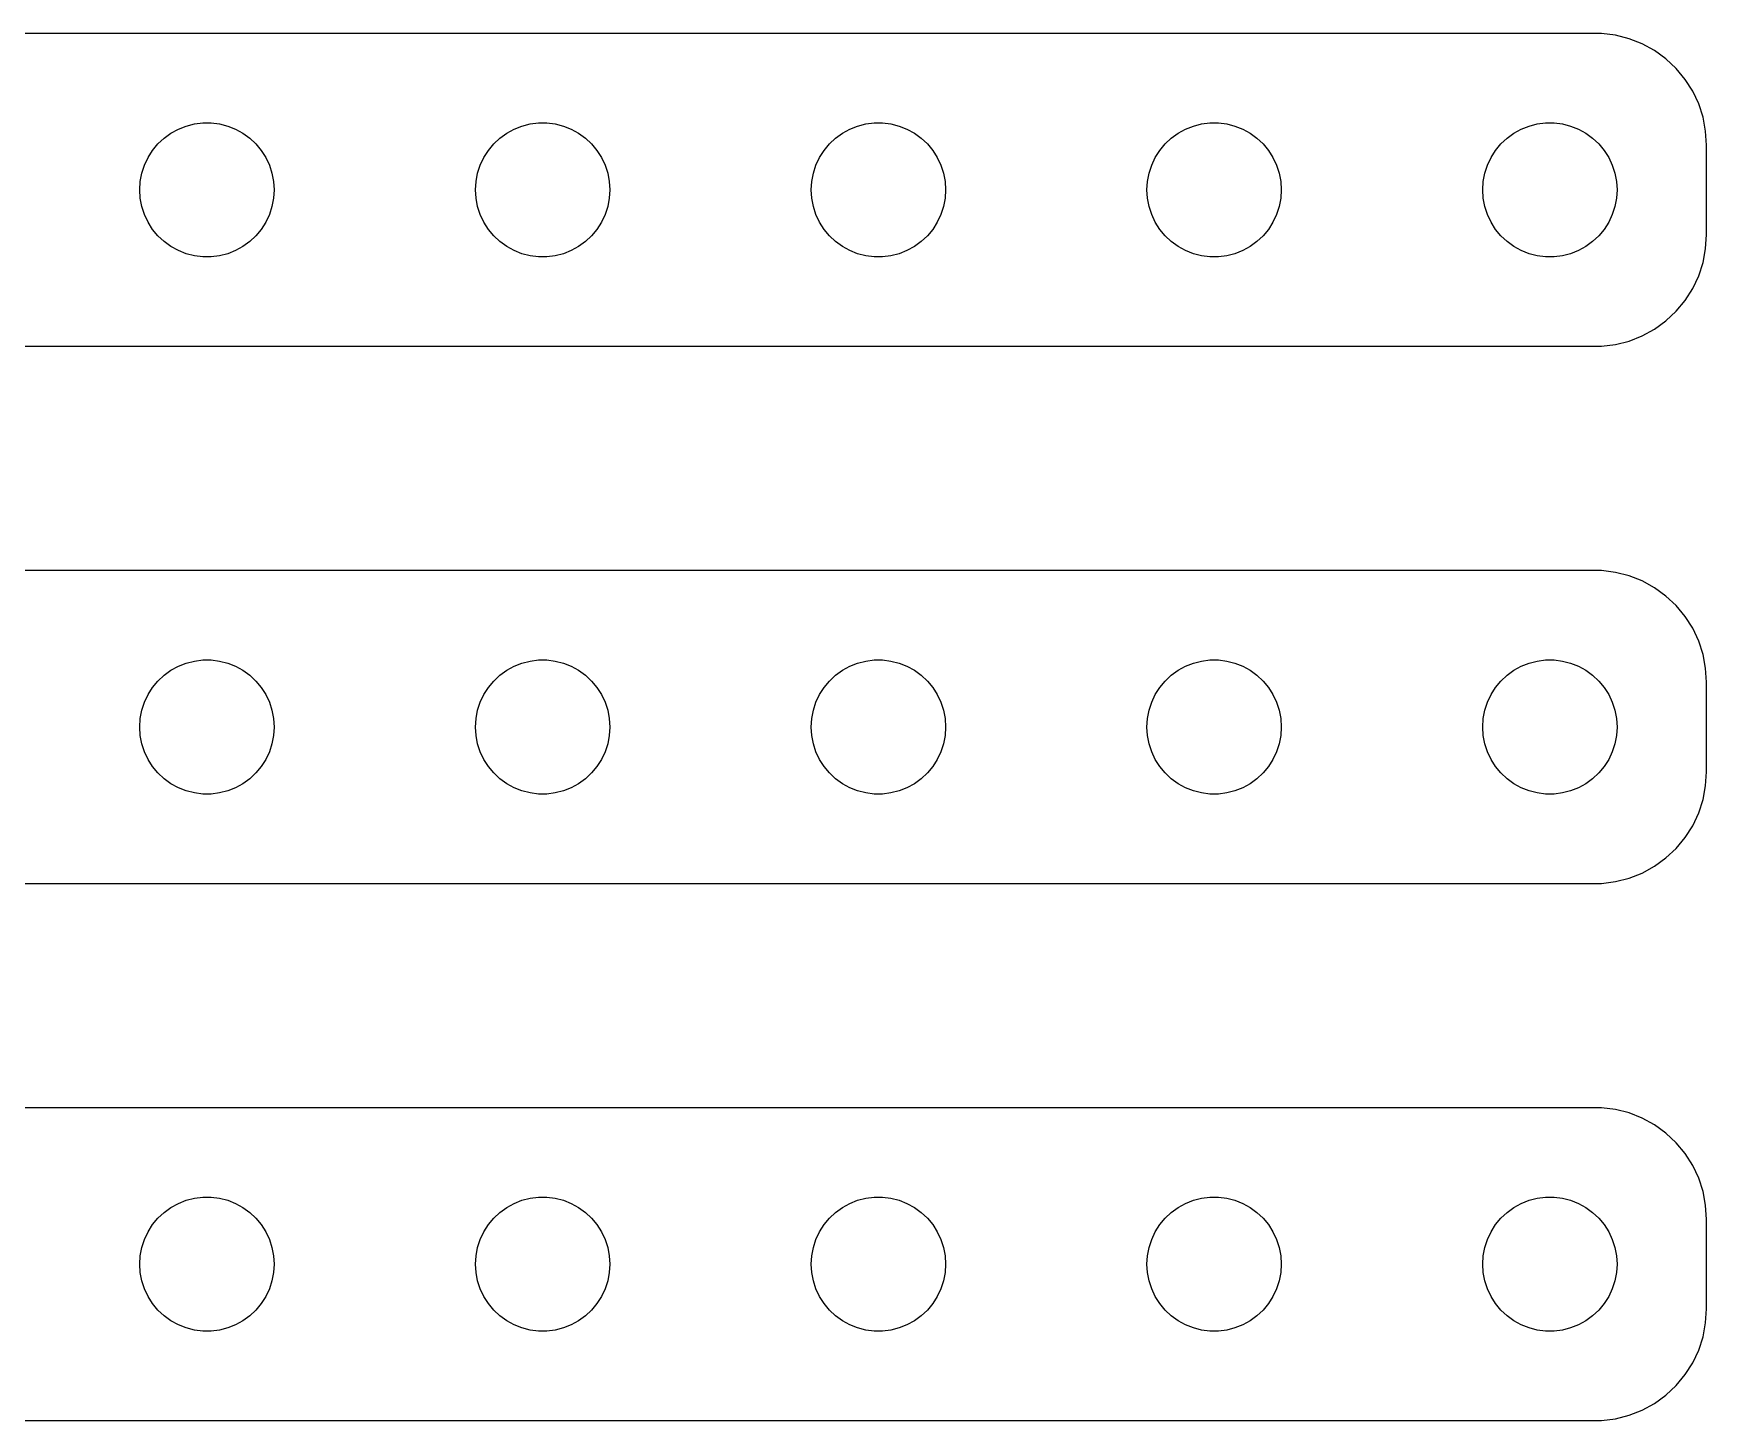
# Model space of a CAD drawing. Header units: metres. Extents: x -150 to 150, y 113 to 223.
# Drawn here: x 74.8 to 149.5, y 161 to 223 of the extents above; entities that cross this region are included whole.
import ezdxf

# ---------------------------------------------------------------- set-up
doc = ezdxf.new("R2010")
doc.units = ezdxf.units.M

msp = doc.modelspace()

# ---------------------------------------------------------------- linework, layer by layer
for p, q in [((144.814, 222.99), (-144.814, 222.99)), ((145.437, 222.911), (144.814, 222.99)), ((146.045, 222.755), (145.437, 222.911)), ((146.629, 222.524), (146.045, 222.755)), ((147.179, 222.222), (146.629, 222.524)), ((147.687, 221.853), (147.179, 222.222)), ((148.145, 221.423), (147.687, 221.853)), ((148.545, 220.939), (148.145, 221.423)), ((148.882, 220.409), (148.545, 220.939)), ((149.149, 219.841), (148.882, 220.409)), ((149.343, 219.243), (149.149, 219.841)), ((149.461, 218.627), (149.343, 219.243)), ((80.3131, 218.054), (80.5877, 218.312)), ((80.5877, 218.312), (80.8925, 218.533)), ((80.8925, 218.533), (81.2227, 218.714)), ((81.2227, 218.714), (81.573, 218.853)), ((81.573, 218.853), (81.9379, 218.947)), ((81.9379, 218.947), (82.3116, 218.994)), ((82.3116, 218.994), (82.6884, 218.994)), ((82.6884, 218.994), (83.0621, 218.947)), ((83.0621, 218.947), (83.427, 218.853)), ((83.427, 218.853), (83.7773, 218.714)), ((83.7773, 218.714), (84.1075, 218.533)), ((84.1075, 218.533), (84.4123, 218.312)), ((84.4123, 218.312), (84.6869, 218.054)), ((95.3131, 218.054), (95.5877, 218.312)), ((95.5877, 218.312), (95.8925, 218.533)), ((95.8925, 218.533), (96.2227, 218.714)), ((96.2227, 218.714), (96.573, 218.853)), ((96.573, 218.853), (96.9379, 218.947)), ((96.9379, 218.947), (97.3116, 218.994)), ((97.3116, 218.994), (97.6884, 218.994)), ((97.6884, 218.994), (98.0621, 218.947)), ((98.0621, 218.947), (98.427, 218.853)), ((98.427, 218.853), (98.7773, 218.714)), ((98.7773, 218.714), (99.1075, 218.533)), ((99.1075, 218.533), (99.4123, 218.312)), ((99.4123, 218.312), (99.6869, 218.054)), ((110.313, 218.054), (110.588, 218.312)), ((110.588, 218.312), (110.893, 218.533)), ((110.893, 218.533), (111.223, 218.714)), ((111.223, 218.714), (111.573, 218.853)), ((111.573, 218.853), (111.938, 218.947)), ((111.938, 218.947), (112.312, 218.994)), ((112.312, 218.994), (112.688, 218.994)), ((112.688, 218.994), (113.062, 218.947)), ((113.062, 218.947), (113.427, 218.853)), ((113.427, 218.853), (113.777, 218.714)), ((113.777, 218.714), (114.107, 218.533)), ((114.107, 218.533), (114.412, 218.312)), ((114.412, 218.312), (114.687, 218.054)), ((125.313, 218.054), (125.588, 218.312)), ((125.588, 218.312), (125.893, 218.533)), ((125.893, 218.533), (126.223, 218.714)), ((126.223, 218.714), (126.573, 218.853)), ((126.573, 218.853), (126.938, 218.947)), ((126.938, 218.947), (127.312, 218.994)), ((127.312, 218.994), (127.688, 218.994)), ((127.688, 218.994), (128.062, 218.947)), ((128.062, 218.947), (128.427, 218.853)), ((128.427, 218.853), (128.777, 218.714)), ((128.777, 218.714), (129.107, 218.533)), ((129.107, 218.533), (129.412, 218.312)), ((129.412, 218.312), (129.687, 218.054)), ((140.313, 218.054), (140.588, 218.312)), ((140.588, 218.312), (140.893, 218.533)), ((140.893, 218.533), (141.223, 218.714)), ((141.223, 218.714), (141.573, 218.853)), ((141.573, 218.853), (141.938, 218.947)), ((141.938, 218.947), (142.312, 218.994)), ((142.312, 218.994), (142.688, 218.994)), ((142.688, 218.994), (143.062, 218.947)), ((143.062, 218.947), (143.427, 218.853)), ((143.427, 218.853), (143.777, 218.714)), ((143.777, 218.714), (144.107, 218.533)), ((144.107, 218.533), (144.412, 218.312)), ((144.412, 218.312), (144.687, 218.054)), ((149.5, 218), (149.461, 218.627)), ((79.8711, 217.445), (80.073, 217.763)), ((80.073, 217.763), (80.3131, 218.054)), ((84.6869, 218.054), (84.927, 217.763)), ((84.927, 217.763), (85.1289, 217.445)), ((94.8711, 217.445), (95.073, 217.763)), ((95.073, 217.763), (95.3131, 218.054)), ((99.6869, 218.054), (99.927, 217.763)), ((99.927, 217.763), (100.129, 217.445)), ((109.871, 217.445), (110.073, 217.763)), ((110.073, 217.763), (110.313, 218.054)), ((114.687, 218.054), (114.927, 217.763)), ((114.927, 217.763), (115.129, 217.445)), ((124.871, 217.445), (125.073, 217.763)), ((125.073, 217.763), (125.313, 218.054)), ((129.687, 218.054), (129.927, 217.763)), ((129.927, 217.763), (130.129, 217.445)), ((139.871, 217.445), (140.073, 217.763)), ((140.073, 217.763), (140.313, 218.054)), ((144.687, 218.054), (144.927, 217.763)), ((144.927, 217.763), (145.129, 217.445)), ((149.5, 214), (149.5, 218)), ((79.5943, 216.746), (79.7107, 217.104)), ((79.7107, 217.104), (79.8711, 217.445)), ((85.1289, 217.445), (85.2893, 217.104)), ((85.2893, 217.104), (85.4057, 216.746)), ((94.5943, 216.746), (94.7107, 217.104)), ((94.7107, 217.104), (94.8711, 217.445)), ((100.129, 217.445), (100.289, 217.104)), ((100.289, 217.104), (100.406, 216.746)), ((109.594, 216.746), (109.711, 217.104)), ((109.711, 217.104), (109.871, 217.445)), ((115.129, 217.445), (115.289, 217.104)), ((115.289, 217.104), (115.406, 216.746)), ((124.594, 216.746), (124.711, 217.104)), ((124.711, 217.104), (124.871, 217.445)), ((130.129, 217.445), (130.289, 217.104)), ((130.289, 217.104), (130.406, 216.746)), ((139.594, 216.746), (139.711, 217.104)), ((139.711, 217.104), (139.871, 217.445)), ((145.129, 217.445), (145.289, 217.104)), ((145.289, 217.104), (145.406, 216.746)), ((79.5, 216), (79.5237, 216.376)), ((79.5237, 216.376), (79.5943, 216.746)), ((85.4057, 216.746), (85.4763, 216.376)), ((85.4763, 216.376), (85.5, 216)), ((94.5, 216), (94.5237, 216.376)), ((94.5237, 216.376), (94.5943, 216.746)), ((100.406, 216.746), (100.476, 216.376)), ((100.476, 216.376), (100.5, 216)), ((109.5, 216), (109.524, 216.376)), ((109.524, 216.376), (109.594, 216.746)), ((115.406, 216.746), (115.476, 216.376)), ((115.476, 216.376), (115.5, 216)), ((124.5, 216), (124.524, 216.376)), ((124.524, 216.376), (124.594, 216.746)), ((130.406, 216.746), (130.476, 216.376)), ((130.476, 216.376), (130.5, 216)), ((139.5, 216), (139.524, 216.376)), ((139.524, 216.376), (139.594, 216.746)), ((145.406, 216.746), (145.476, 216.376)), ((145.476, 216.376), (145.5, 216)), ((79.5237, 215.624), (79.5, 216)), ((79.5943, 215.254), (79.5237, 215.624)), ((85.4763, 215.624), (85.4057, 215.254)), ((85.5, 216), (85.4763, 215.624)), ((94.5237, 215.624), (94.5, 216)), ((94.5943, 215.254), (94.5237, 215.624)), ((100.476, 215.624), (100.406, 215.254)), ((100.5, 216), (100.476, 215.624)), ((109.524, 215.624), (109.5, 216)), ((109.594, 215.254), (109.524, 215.624)), ((115.476, 215.624), (115.406, 215.254)), ((115.5, 216), (115.476, 215.624)), ((124.524, 215.624), (124.5, 216)), ((124.594, 215.254), (124.524, 215.624)), ((130.476, 215.624), (130.406, 215.254)), ((130.5, 216), (130.476, 215.624)), ((139.524, 215.624), (139.5, 216)), ((139.594, 215.254), (139.524, 215.624)), ((145.476, 215.624), (145.406, 215.254)), ((145.5, 216), (145.476, 215.624)), ((79.7107, 214.896), (79.5943, 215.254)), ((79.8711, 214.555), (79.7107, 214.896)), ((80.073, 214.237), (79.8711, 214.555)), ((85.1289, 214.555), (84.927, 214.237)), ((85.2893, 214.896), (85.1289, 214.555)), ((85.4057, 215.254), (85.2893, 214.896)), ((94.7107, 214.896), (94.5943, 215.254)), ((94.8711, 214.555), (94.7107, 214.896)), ((95.073, 214.237), (94.8711, 214.555)), ((100.129, 214.555), (99.927, 214.237)), ((100.289, 214.896), (100.129, 214.555)), ((100.406, 215.254), (100.289, 214.896)), ((109.711, 214.896), (109.594, 215.254)), ((109.871, 214.555), (109.711, 214.896)), ((110.073, 214.237), (109.871, 214.555)), ((115.129, 214.555), (114.927, 214.237)), ((115.289, 214.896), (115.129, 214.555)), ((115.406, 215.254), (115.289, 214.896)), ((124.711, 214.896), (124.594, 215.254)), ((124.871, 214.555), (124.711, 214.896)), ((125.073, 214.237), (124.871, 214.555)), ((130.129, 214.555), (129.927, 214.237)), ((130.289, 214.896), (130.129, 214.555)), ((130.406, 215.254), (130.289, 214.896)), ((139.711, 214.896), (139.594, 215.254)), ((139.871, 214.555), (139.711, 214.896)), ((140.073, 214.237), (139.871, 214.555)), ((145.129, 214.555), (144.927, 214.237)), ((145.289, 214.896), (145.129, 214.555)), ((145.406, 215.254), (145.289, 214.896)), ((80.3131, 213.946), (80.073, 214.237)), ((80.5877, 213.688), (80.3131, 213.946)), ((84.6869, 213.946), (84.4123, 213.688)), ((84.927, 214.237), (84.6869, 213.946)), ((95.3131, 213.946), (95.073, 214.237)), ((95.5877, 213.688), (95.3131, 213.946)), ((99.6869, 213.946), (99.4123, 213.688)), ((99.927, 214.237), (99.6869, 213.946)), ((110.313, 213.946), (110.073, 214.237)), ((110.588, 213.688), (110.313, 213.946)), ((114.687, 213.946), (114.412, 213.688)), ((114.927, 214.237), (114.687, 213.946)), ((125.313, 213.946), (125.073, 214.237)), ((125.588, 213.688), (125.313, 213.946)), ((129.687, 213.946), (129.412, 213.688)), ((129.927, 214.237), (129.687, 213.946)), ((140.313, 213.946), (140.073, 214.237)), ((140.588, 213.688), (140.313, 213.946)), ((144.687, 213.946), (144.412, 213.688)), ((144.927, 214.237), (144.687, 213.946)), ((149.461, 213.373), (149.5, 214)), ((80.8925, 213.467), (80.5877, 213.688)), ((81.2227, 213.286), (80.8925, 213.467)), ((81.573, 213.147), (81.2227, 213.286)), ((81.9379, 213.053), (81.573, 213.147)), ((82.3116, 213.006), (81.9379, 213.053)), ((83.0621, 213.053), (82.6884, 213.006)), ((83.427, 213.147), (83.0621, 213.053)), ((83.7773, 213.286), (83.427, 213.147)), ((84.1075, 213.467), (83.7773, 213.286)), ((84.4123, 213.688), (84.1075, 213.467)), ((95.8925, 213.467), (95.5877, 213.688)), ((96.2227, 213.286), (95.8925, 213.467)), ((96.573, 213.147), (96.2227, 213.286)), ((96.9379, 213.053), (96.573, 213.147)), ((97.3116, 213.006), (96.9379, 213.053)), ((98.0621, 213.053), (97.6884, 213.006)), ((98.427, 213.147), (98.0621, 213.053)), ((98.7773, 213.286), (98.427, 213.147)), ((99.1075, 213.467), (98.7773, 213.286)), ((99.4123, 213.688), (99.1075, 213.467)), ((110.893, 213.467), (110.588, 213.688)), ((111.223, 213.286), (110.893, 213.467)), ((111.573, 213.147), (111.223, 213.286)), ((111.938, 213.053), (111.573, 213.147)), ((112.312, 213.006), (111.938, 213.053)), ((113.062, 213.053), (112.688, 213.006)), ((113.427, 213.147), (113.062, 213.053)), ((113.777, 213.286), (113.427, 213.147)), ((114.107, 213.467), (113.777, 213.286)), ((114.412, 213.688), (114.107, 213.467)), ((125.893, 213.467), (125.588, 213.688)), ((126.223, 213.286), (125.893, 213.467)), ((126.573, 213.147), (126.223, 213.286)), ((126.938, 213.053), (126.573, 213.147)), ((127.312, 213.006), (126.938, 213.053)), ((128.062, 213.053), (127.688, 213.006)), ((128.427, 213.147), (128.062, 213.053)), ((128.777, 213.286), (128.427, 213.147)), ((129.107, 213.467), (128.777, 213.286)), ((129.412, 213.688), (129.107, 213.467)), ((140.893, 213.467), (140.588, 213.688)), ((141.223, 213.286), (140.893, 213.467)), ((141.573, 213.147), (141.223, 213.286)), ((141.938, 213.053), (141.573, 213.147)), ((142.312, 213.006), (141.938, 213.053)), ((143.062, 213.053), (142.688, 213.006)), ((143.427, 213.147), (143.062, 213.053)), ((143.777, 213.286), (143.427, 213.147)), ((144.107, 213.467), (143.777, 213.286)), ((144.412, 213.688), (144.107, 213.467)), ((149.343, 212.757), (149.461, 213.373)), ((82.6884, 213.006), (82.3116, 213.006)), ((97.6884, 213.006), (97.3116, 213.006)), ((112.688, 213.006), (112.312, 213.006)), ((127.688, 213.006), (127.312, 213.006)), ((142.688, 213.006), (142.312, 213.006)), ((149.149, 212.159), (149.343, 212.757)), ((148.545, 211.061), (148.882, 211.591)), ((148.882, 211.591), (149.149, 212.159)), ((148.145, 210.577), (148.545, 211.061)), ((147.179, 209.778), (147.687, 210.147)), ((147.687, 210.147), (148.145, 210.577)), ((146.045, 209.245), (146.629, 209.476)), ((146.629, 209.476), (147.179, 209.778)), ((-144.814, 209.01), (144.814, 209.01)), ((144.814, 209.01), (145.437, 209.089)), ((145.437, 209.089), (146.045, 209.245)), ((144.814, 198.99), (-144.814, 198.99)), ((145.437, 198.911), (144.814, 198.99)), ((146.045, 198.755), (145.437, 198.911)), ((146.629, 198.524), (146.045, 198.755)), ((147.179, 198.222), (146.629, 198.524)), ((147.687, 197.853), (147.179, 198.222)), ((148.145, 197.423), (147.687, 197.853)), ((148.545, 196.939), (148.145, 197.423)), ((148.882, 196.409), (148.545, 196.939)), ((149.149, 195.841), (148.882, 196.409)), ((149.343, 195.243), (149.149, 195.841)), ((149.461, 194.627), (149.343, 195.243)), ((80.5877, 194.312), (80.8925, 194.533)), ((80.8925, 194.533), (81.2227, 194.714)), ((81.2227, 194.714), (81.573, 194.853)), ((81.573, 194.853), (81.9379, 194.947)), ((81.9379, 194.947), (82.3116, 194.994)), ((82.3116, 194.994), (82.6884, 194.994)), ((82.6884, 194.994), (83.0621, 194.947)), ((83.0621, 194.947), (83.427, 194.853)), ((83.427, 194.853), (83.7773, 194.714)), ((83.7773, 194.714), (84.1075, 194.533)), ((84.1075, 194.533), (84.4123, 194.312)), ((95.5877, 194.312), (95.8925, 194.533)), ((95.8925, 194.533), (96.2227, 194.714)), ((96.2227, 194.714), (96.573, 194.853)), ((96.573, 194.853), (96.9379, 194.947)), ((96.9379, 194.947), (97.3116, 194.994)), ((97.3116, 194.994), (97.6884, 194.994)), ((97.6884, 194.994), (98.0621, 194.947)), ((98.0621, 194.947), (98.427, 194.853)), ((98.427, 194.853), (98.7773, 194.714)), ((98.7773, 194.714), (99.1075, 194.533)), ((99.1075, 194.533), (99.4123, 194.312)), ((110.588, 194.312), (110.893, 194.533)), ((110.893, 194.533), (111.223, 194.714)), ((111.223, 194.714), (111.573, 194.853)), ((111.573, 194.853), (111.938, 194.947)), ((111.938, 194.947), (112.312, 194.994)), ((112.312, 194.994), (112.688, 194.994)), ((112.688, 194.994), (113.062, 194.947)), ((113.062, 194.947), (113.427, 194.853)), ((113.427, 194.853), (113.777, 194.714)), ((113.777, 194.714), (114.107, 194.533)), ((114.107, 194.533), (114.412, 194.312)), ((125.588, 194.312), (125.893, 194.533)), ((125.893, 194.533), (126.223, 194.714)), ((126.223, 194.714), (126.573, 194.853)), ((126.573, 194.853), (126.938, 194.947)), ((126.938, 194.947), (127.312, 194.994)), ((127.312, 194.994), (127.688, 194.994)), ((127.688, 194.994), (128.062, 194.947)), ((128.062, 194.947), (128.427, 194.853)), ((128.427, 194.853), (128.777, 194.714)), ((128.777, 194.714), (129.107, 194.533)), ((129.107, 194.533), (129.412, 194.312)), ((140.588, 194.312), (140.893, 194.533)), ((140.893, 194.533), (141.223, 194.714)), ((141.223, 194.714), (141.573, 194.853)), ((141.573, 194.853), (141.938, 194.947)), ((141.938, 194.947), (142.312, 194.994)), ((142.312, 194.994), (142.688, 194.994)), ((142.688, 194.994), (143.062, 194.947)), ((143.062, 194.947), (143.427, 194.853)), ((143.427, 194.853), (143.777, 194.714)), ((143.777, 194.714), (144.107, 194.533)), ((144.107, 194.533), (144.412, 194.312)), ((149.5, 194), (149.461, 194.627)), ((79.8711, 193.445), (80.073, 193.763)), ((80.073, 193.763), (80.3131, 194.054)), ((80.3131, 194.054), (80.5877, 194.312)), ((84.4123, 194.312), (84.6869, 194.054)), ((84.6869, 194.054), (84.927, 193.763)), ((84.927, 193.763), (85.1289, 193.445)), ((94.8711, 193.445), (95.073, 193.763)), ((95.073, 193.763), (95.3131, 194.054)), ((95.3131, 194.054), (95.5877, 194.312)), ((99.4123, 194.312), (99.6869, 194.054)), ((99.6869, 194.054), (99.927, 193.763)), ((99.927, 193.763), (100.129, 193.445)), ((109.871, 193.445), (110.073, 193.763)), ((110.073, 193.763), (110.313, 194.054)), ((110.313, 194.054), (110.588, 194.312)), ((114.412, 194.312), (114.687, 194.054)), ((114.687, 194.054), (114.927, 193.763)), ((114.927, 193.763), (115.129, 193.445)), ((124.871, 193.445), (125.073, 193.763)), ((125.073, 193.763), (125.313, 194.054)), ((125.313, 194.054), (125.588, 194.312)), ((129.412, 194.312), (129.687, 194.054)), ((129.687, 194.054), (129.927, 193.763)), ((129.927, 193.763), (130.129, 193.445)), ((139.871, 193.445), (140.073, 193.763)), ((140.073, 193.763), (140.313, 194.054)), ((140.313, 194.054), (140.588, 194.312)), ((144.412, 194.312), (144.687, 194.054)), ((144.687, 194.054), (144.927, 193.763)), ((144.927, 193.763), (145.129, 193.445)), ((149.5, 190), (149.5, 194)), ((79.5943, 192.746), (79.7107, 193.104)), ((79.7107, 193.104), (79.8711, 193.445)), ((85.1289, 193.445), (85.2893, 193.104)), ((85.2893, 193.104), (85.4057, 192.746)), ((94.5943, 192.746), (94.7107, 193.104)), ((94.7107, 193.104), (94.8711, 193.445)), ((100.129, 193.445), (100.289, 193.104)), ((100.289, 193.104), (100.406, 192.746)), ((109.594, 192.746), (109.711, 193.104)), ((109.711, 193.104), (109.871, 193.445)), ((115.129, 193.445), (115.289, 193.104)), ((115.289, 193.104), (115.406, 192.746)), ((124.594, 192.746), (124.711, 193.104)), ((124.711, 193.104), (124.871, 193.445)), ((130.129, 193.445), (130.289, 193.104)), ((130.289, 193.104), (130.406, 192.746)), ((139.594, 192.746), (139.711, 193.104)), ((139.711, 193.104), (139.871, 193.445)), ((145.129, 193.445), (145.289, 193.104)), ((145.289, 193.104), (145.406, 192.746)), ((79.5, 192), (79.5237, 192.376)), ((79.5237, 192.376), (79.5943, 192.746)), ((85.4057, 192.746), (85.4763, 192.376)), ((85.4763, 192.376), (85.5, 192)), ((94.5, 192), (94.5237, 192.376)), ((94.5237, 192.376), (94.5943, 192.746)), ((100.406, 192.746), (100.476, 192.376)), ((100.476, 192.376), (100.5, 192)), ((109.5, 192), (109.524, 192.376)), ((109.524, 192.376), (109.594, 192.746)), ((115.406, 192.746), (115.476, 192.376)), ((115.476, 192.376), (115.5, 192)), ((124.5, 192), (124.524, 192.376)), ((124.524, 192.376), (124.594, 192.746)), ((130.406, 192.746), (130.476, 192.376)), ((130.476, 192.376), (130.5, 192)), ((139.5, 192), (139.524, 192.376)), ((139.524, 192.376), (139.594, 192.746)), ((145.406, 192.746), (145.476, 192.376)), ((145.476, 192.376), (145.5, 192)), ((79.5237, 191.624), (79.5, 192)), ((79.5943, 191.254), (79.5237, 191.624)), ((85.4763, 191.624), (85.4057, 191.254)), ((85.5, 192), (85.4763, 191.624)), ((94.5237, 191.624), (94.5, 192)), ((94.5943, 191.254), (94.5237, 191.624)), ((100.476, 191.624), (100.406, 191.254)), ((100.5, 192), (100.476, 191.624)), ((109.524, 191.624), (109.5, 192)), ((109.594, 191.254), (109.524, 191.624)), ((115.476, 191.624), (115.406, 191.254)), ((115.5, 192), (115.476, 191.624)), ((124.524, 191.624), (124.5, 192)), ((124.594, 191.254), (124.524, 191.624)), ((130.476, 191.624), (130.406, 191.254)), ((130.5, 192), (130.476, 191.624)), ((139.524, 191.624), (139.5, 192)), ((139.594, 191.254), (139.524, 191.624)), ((145.476, 191.624), (145.406, 191.254)), ((145.5, 192), (145.476, 191.624)), ((79.7107, 190.896), (79.5943, 191.254)), ((79.8711, 190.555), (79.7107, 190.896)), ((85.2893, 190.896), (85.1289, 190.555)), ((85.4057, 191.254), (85.2893, 190.896)), ((94.7107, 190.896), (94.5943, 191.254)), ((94.8711, 190.555), (94.7107, 190.896)), ((100.289, 190.896), (100.129, 190.555)), ((100.406, 191.254), (100.289, 190.896)), ((109.711, 190.896), (109.594, 191.254)), ((109.871, 190.555), (109.711, 190.896)), ((115.289, 190.896), (115.129, 190.555)), ((115.406, 191.254), (115.289, 190.896)), ((124.711, 190.896), (124.594, 191.254)), ((124.871, 190.555), (124.711, 190.896)), ((130.289, 190.896), (130.129, 190.555)), ((130.406, 191.254), (130.289, 190.896)), ((139.711, 190.896), (139.594, 191.254)), ((139.871, 190.555), (139.711, 190.896)), ((145.289, 190.896), (145.129, 190.555)), ((145.406, 191.254), (145.289, 190.896)), ((80.073, 190.237), (79.8711, 190.555)), ((80.3131, 189.946), (80.073, 190.237)), ((80.5877, 189.688), (80.3131, 189.946)), ((84.6869, 189.946), (84.4123, 189.688)), ((84.927, 190.237), (84.6869, 189.946)), ((85.1289, 190.555), (84.927, 190.237)), ((95.073, 190.237), (94.8711, 190.555)), ((95.3131, 189.946), (95.073, 190.237)), ((95.5877, 189.688), (95.3131, 189.946)), ((99.6869, 189.946), (99.4123, 189.688)), ((99.927, 190.237), (99.6869, 189.946)), ((100.129, 190.555), (99.927, 190.237)), ((110.073, 190.237), (109.871, 190.555)), ((110.313, 189.946), (110.073, 190.237)), ((110.588, 189.688), (110.313, 189.946)), ((114.687, 189.946), (114.412, 189.688)), ((114.927, 190.237), (114.687, 189.946)), ((115.129, 190.555), (114.927, 190.237)), ((125.073, 190.237), (124.871, 190.555)), ((125.313, 189.946), (125.073, 190.237)), ((125.588, 189.688), (125.313, 189.946)), ((129.687, 189.946), (129.412, 189.688)), ((129.927, 190.237), (129.687, 189.946)), ((130.129, 190.555), (129.927, 190.237)), ((140.073, 190.237), (139.871, 190.555)), ((140.313, 189.946), (140.073, 190.237)), ((140.588, 189.688), (140.313, 189.946)), ((144.687, 189.946), (144.412, 189.688)), ((144.927, 190.237), (144.687, 189.946)), ((145.129, 190.555), (144.927, 190.237)), ((149.461, 189.373), (149.5, 190)), ((80.8925, 189.467), (80.5877, 189.688)), ((81.2227, 189.286), (80.8925, 189.467)), ((81.573, 189.147), (81.2227, 189.286)), ((81.9379, 189.053), (81.573, 189.147)), ((83.427, 189.147), (83.0621, 189.053)), ((83.7773, 189.286), (83.427, 189.147)), ((84.1075, 189.467), (83.7773, 189.286)), ((84.4123, 189.688), (84.1075, 189.467)), ((95.8925, 189.467), (95.5877, 189.688)), ((96.2227, 189.286), (95.8925, 189.467)), ((96.573, 189.147), (96.2227, 189.286)), ((96.9379, 189.053), (96.573, 189.147)), ((98.427, 189.147), (98.0621, 189.053)), ((98.7773, 189.286), (98.427, 189.147)), ((99.1075, 189.467), (98.7773, 189.286)), ((99.4123, 189.688), (99.1075, 189.467)), ((110.893, 189.467), (110.588, 189.688)), ((111.223, 189.286), (110.893, 189.467)), ((111.573, 189.147), (111.223, 189.286)), ((111.938, 189.053), (111.573, 189.147)), ((113.427, 189.147), (113.062, 189.053)), ((113.777, 189.286), (113.427, 189.147)), ((114.107, 189.467), (113.777, 189.286)), ((114.412, 189.688), (114.107, 189.467)), ((125.893, 189.467), (125.588, 189.688)), ((126.223, 189.286), (125.893, 189.467)), ((126.573, 189.147), (126.223, 189.286)), ((126.938, 189.053), (126.573, 189.147)), ((128.427, 189.147), (128.062, 189.053)), ((128.777, 189.286), (128.427, 189.147)), ((129.107, 189.467), (128.777, 189.286)), ((129.412, 189.688), (129.107, 189.467)), ((140.893, 189.467), (140.588, 189.688)), ((141.223, 189.286), (140.893, 189.467)), ((141.573, 189.147), (141.223, 189.286)), ((141.938, 189.053), (141.573, 189.147)), ((143.427, 189.147), (143.062, 189.053)), ((143.777, 189.286), (143.427, 189.147)), ((144.107, 189.467), (143.777, 189.286)), ((144.412, 189.688), (144.107, 189.467)), ((149.343, 188.757), (149.461, 189.373)), ((82.3116, 189.006), (81.9379, 189.053)), ((82.6884, 189.006), (82.3116, 189.006)), ((83.0621, 189.053), (82.6884, 189.006)), ((97.3116, 189.006), (96.9379, 189.053)), ((97.6884, 189.006), (97.3116, 189.006)), ((98.0621, 189.053), (97.6884, 189.006)), ((112.312, 189.006), (111.938, 189.053)), ((112.688, 189.006), (112.312, 189.006)), ((113.062, 189.053), (112.688, 189.006)), ((127.312, 189.006), (126.938, 189.053)), ((127.688, 189.006), (127.312, 189.006)), ((128.062, 189.053), (127.688, 189.006)), ((142.312, 189.006), (141.938, 189.053)), ((142.688, 189.006), (142.312, 189.006)), ((143.062, 189.053), (142.688, 189.006)), ((149.149, 188.159), (149.343, 188.757)), ((148.882, 187.591), (149.149, 188.159)), ((148.145, 186.577), (148.545, 187.061)), ((148.545, 187.061), (148.882, 187.591)), ((147.179, 185.778), (147.687, 186.147)), ((147.687, 186.147), (148.145, 186.577)), ((146.045, 185.245), (146.629, 185.476)), ((146.629, 185.476), (147.179, 185.778)), ((-144.814, 185.01), (144.814, 185.01)), ((144.814, 185.01), (145.437, 185.089)), ((145.437, 185.089), (146.045, 185.245)), ((144.814, 174.99), (-144.814, 174.99)), ((145.437, 174.911), (144.814, 174.99)), ((146.045, 174.755), (145.437, 174.911)), ((146.629, 174.524), (146.045, 174.755)), ((147.179, 174.222), (146.629, 174.524)), ((147.687, 173.853), (147.179, 174.222)), ((148.145, 173.423), (147.687, 173.853)), ((148.545, 172.939), (148.145, 173.423)), ((148.882, 172.409), (148.545, 172.939)), ((149.149, 171.841), (148.882, 172.409)), ((149.343, 171.243), (149.149, 171.841)), ((149.461, 170.627), (149.343, 171.243)), ((80.5877, 170.312), (80.8925, 170.533)), ((80.8925, 170.533), (81.2227, 170.714)), ((81.2227, 170.714), (81.573, 170.853)), ((81.573, 170.853), (81.9379, 170.947)), ((81.9379, 170.947), (82.3116, 170.994)), ((82.3116, 170.994), (82.6884, 170.994)), ((82.6884, 170.994), (83.0621, 170.947)), ((83.0621, 170.947), (83.427, 170.853)), ((83.427, 170.853), (83.7773, 170.714)), ((83.7773, 170.714), (84.1075, 170.533)), ((84.1075, 170.533), (84.4123, 170.312)), ((95.5877, 170.312), (95.8925, 170.533)), ((95.8925, 170.533), (96.2227, 170.714)), ((96.2227, 170.714), (96.573, 170.853)), ((96.573, 170.853), (96.9379, 170.947)), ((96.9379, 170.947), (97.3116, 170.994)), ((97.3116, 170.994), (97.6884, 170.994)), ((97.6884, 170.994), (98.0621, 170.947)), ((98.0621, 170.947), (98.427, 170.853)), ((98.427, 170.853), (98.7773, 170.714)), ((98.7773, 170.714), (99.1075, 170.533)), ((99.1075, 170.533), (99.4123, 170.312)), ((110.588, 170.312), (110.893, 170.533)), ((110.893, 170.533), (111.223, 170.714)), ((111.223, 170.714), (111.573, 170.853)), ((111.573, 170.853), (111.938, 170.947)), ((111.938, 170.947), (112.312, 170.994)), ((112.312, 170.994), (112.688, 170.994)), ((112.688, 170.994), (113.062, 170.947)), ((113.062, 170.947), (113.427, 170.853)), ((113.427, 170.853), (113.777, 170.714)), ((113.777, 170.714), (114.107, 170.533)), ((114.107, 170.533), (114.412, 170.312)), ((125.588, 170.312), (125.893, 170.533)), ((125.893, 170.533), (126.223, 170.714)), ((126.223, 170.714), (126.573, 170.853)), ((126.573, 170.853), (126.938, 170.947)), ((126.938, 170.947), (127.312, 170.994)), ((127.312, 170.994), (127.688, 170.994)), ((127.688, 170.994), (128.062, 170.947)), ((128.062, 170.947), (128.427, 170.853)), ((128.427, 170.853), (128.777, 170.714)), ((128.777, 170.714), (129.107, 170.533)), ((129.107, 170.533), (129.412, 170.312)), ((140.588, 170.312), (140.893, 170.533)), ((140.893, 170.533), (141.223, 170.714)), ((141.223, 170.714), (141.573, 170.853)), ((141.573, 170.853), (141.938, 170.947)), ((141.938, 170.947), (142.312, 170.994)), ((142.312, 170.994), (142.688, 170.994)), ((142.688, 170.994), (143.062, 170.947)), ((143.062, 170.947), (143.427, 170.853)), ((143.427, 170.853), (143.777, 170.714)), ((143.777, 170.714), (144.107, 170.533)), ((144.107, 170.533), (144.412, 170.312)), ((149.5, 170), (149.461, 170.627)), ((79.8711, 169.445), (80.073, 169.763)), ((80.073, 169.763), (80.3131, 170.054)), ((80.3131, 170.054), (80.5877, 170.312)), ((84.4123, 170.312), (84.6869, 170.054)), ((84.6869, 170.054), (84.927, 169.763)), ((84.927, 169.763), (85.1289, 169.445)), ((94.8711, 169.445), (95.073, 169.763)), ((95.073, 169.763), (95.3131, 170.054)), ((95.3131, 170.054), (95.5877, 170.312)), ((99.4123, 170.312), (99.6869, 170.054)), ((99.6869, 170.054), (99.927, 169.763)), ((99.927, 169.763), (100.129, 169.445)), ((109.871, 169.445), (110.073, 169.763)), ((110.073, 169.763), (110.313, 170.054)), ((110.313, 170.054), (110.588, 170.312)), ((114.412, 170.312), (114.687, 170.054)), ((114.687, 170.054), (114.927, 169.763)), ((114.927, 169.763), (115.129, 169.445)), ((124.871, 169.445), (125.073, 169.763)), ((125.073, 169.763), (125.313, 170.054)), ((125.313, 170.054), (125.588, 170.312)), ((129.412, 170.312), (129.687, 170.054)), ((129.687, 170.054), (129.927, 169.763)), ((129.927, 169.763), (130.129, 169.445)), ((139.871, 169.445), (140.073, 169.763)), ((140.073, 169.763), (140.313, 170.054)), ((140.313, 170.054), (140.588, 170.312)), ((144.412, 170.312), (144.687, 170.054)), ((144.687, 170.054), (144.927, 169.763)), ((144.927, 169.763), (145.129, 169.445)), ((149.5, 166), (149.5, 170)), ((79.5943, 168.746), (79.7107, 169.104)), ((79.7107, 169.104), (79.8711, 169.445)), ((85.1289, 169.445), (85.2893, 169.104)), ((85.2893, 169.104), (85.4057, 168.746)), ((94.5943, 168.746), (94.7107, 169.104)), ((94.7107, 169.104), (94.8711, 169.445)), ((100.129, 169.445), (100.289, 169.104)), ((100.289, 169.104), (100.406, 168.746)), ((109.594, 168.746), (109.711, 169.104)), ((109.711, 169.104), (109.871, 169.445)), ((115.129, 169.445), (115.289, 169.104)), ((115.289, 169.104), (115.406, 168.746)), ((124.594, 168.746), (124.711, 169.104)), ((124.711, 169.104), (124.871, 169.445)), ((130.129, 169.445), (130.289, 169.104)), ((130.289, 169.104), (130.406, 168.746)), ((139.594, 168.746), (139.711, 169.104)), ((139.711, 169.104), (139.871, 169.445)), ((145.129, 169.445), (145.289, 169.104)), ((145.289, 169.104), (145.406, 168.746)), ((79.5, 168), (79.5237, 168.376)), ((79.5237, 168.376), (79.5943, 168.746)), ((85.4057, 168.746), (85.4763, 168.376)), ((85.4763, 168.376), (85.5, 168)), ((94.5, 168), (94.5237, 168.376)), ((94.5237, 168.376), (94.5943, 168.746)), ((100.406, 168.746), (100.476, 168.376)), ((100.476, 168.376), (100.5, 168)), ((109.5, 168), (109.524, 168.376)), ((109.524, 168.376), (109.594, 168.746)), ((115.406, 168.746), (115.476, 168.376)), ((115.476, 168.376), (115.5, 168)), ((124.5, 168), (124.524, 168.376)), ((124.524, 168.376), (124.594, 168.746)), ((130.406, 168.746), (130.476, 168.376)), ((130.476, 168.376), (130.5, 168)), ((139.5, 168), (139.524, 168.376)), ((139.524, 168.376), (139.594, 168.746)), ((145.406, 168.746), (145.476, 168.376)), ((145.476, 168.376), (145.5, 168)), ((79.5237, 167.624), (79.5, 168)), ((79.5943, 167.254), (79.5237, 167.624)), ((85.4763, 167.624), (85.4057, 167.254)), ((85.5, 168), (85.4763, 167.624)), ((94.5237, 167.624), (94.5, 168)), ((94.5943, 167.254), (94.5237, 167.624)), ((100.476, 167.624), (100.406, 167.254)), ((100.5, 168), (100.476, 167.624)), ((109.524, 167.624), (109.5, 168)), ((109.594, 167.254), (109.524, 167.624)), ((115.476, 167.624), (115.406, 167.254)), ((115.5, 168), (115.476, 167.624)), ((124.524, 167.624), (124.5, 168)), ((124.594, 167.254), (124.524, 167.624)), ((130.476, 167.624), (130.406, 167.254)), ((130.5, 168), (130.476, 167.624)), ((139.524, 167.624), (139.5, 168)), ((139.594, 167.254), (139.524, 167.624)), ((145.476, 167.624), (145.406, 167.254)), ((145.5, 168), (145.476, 167.624)), ((79.7107, 166.896), (79.5943, 167.254)), ((79.8711, 166.555), (79.7107, 166.896)), ((85.2893, 166.896), (85.1289, 166.555)), ((85.4057, 167.254), (85.2893, 166.896)), ((94.7107, 166.896), (94.5943, 167.254)), ((94.8711, 166.555), (94.7107, 166.896)), ((100.289, 166.896), (100.129, 166.555)), ((100.406, 167.254), (100.289, 166.896)), ((109.711, 166.896), (109.594, 167.254)), ((109.871, 166.555), (109.711, 166.896)), ((115.289, 166.896), (115.129, 166.555)), ((115.406, 167.254), (115.289, 166.896)), ((124.711, 166.896), (124.594, 167.254)), ((124.871, 166.555), (124.711, 166.896)), ((130.289, 166.896), (130.129, 166.555)), ((130.406, 167.254), (130.289, 166.896)), ((139.711, 166.896), (139.594, 167.254)), ((139.871, 166.555), (139.711, 166.896)), ((145.289, 166.896), (145.129, 166.555)), ((145.406, 167.254), (145.289, 166.896)), ((80.073, 166.237), (79.8711, 166.555)), ((80.3131, 165.946), (80.073, 166.237)), ((80.5877, 165.688), (80.3131, 165.946)), ((84.6869, 165.946), (84.4123, 165.688)), ((84.927, 166.237), (84.6869, 165.946)), ((85.1289, 166.555), (84.927, 166.237)), ((95.073, 166.237), (94.8711, 166.555)), ((95.3131, 165.946), (95.073, 166.237)), ((95.5877, 165.688), (95.3131, 165.946)), ((99.6869, 165.946), (99.4123, 165.688)), ((99.927, 166.237), (99.6869, 165.946)), ((100.129, 166.555), (99.927, 166.237)), ((110.073, 166.237), (109.871, 166.555)), ((110.313, 165.946), (110.073, 166.237)), ((110.588, 165.688), (110.313, 165.946)), ((114.687, 165.946), (114.412, 165.688)), ((114.927, 166.237), (114.687, 165.946)), ((115.129, 166.555), (114.927, 166.237)), ((125.073, 166.237), (124.871, 166.555)), ((125.313, 165.946), (125.073, 166.237)), ((125.588, 165.688), (125.313, 165.946)), ((129.687, 165.946), (129.412, 165.688)), ((129.927, 166.237), (129.687, 165.946)), ((130.129, 166.555), (129.927, 166.237)), ((140.073, 166.237), (139.871, 166.555)), ((140.313, 165.946), (140.073, 166.237)), ((140.588, 165.688), (140.313, 165.946)), ((144.687, 165.946), (144.412, 165.688)), ((144.927, 166.237), (144.687, 165.946)), ((145.129, 166.555), (144.927, 166.237)), ((149.461, 165.373), (149.5, 166)), ((80.8925, 165.467), (80.5877, 165.688)), ((81.2227, 165.286), (80.8925, 165.467)), ((81.573, 165.147), (81.2227, 165.286)), ((83.7773, 165.286), (83.427, 165.147)), ((84.1075, 165.467), (83.7773, 165.286)), ((84.4123, 165.688), (84.1075, 165.467)), ((95.8925, 165.467), (95.5877, 165.688)), ((96.2227, 165.286), (95.8925, 165.467)), ((96.573, 165.147), (96.2227, 165.286)), ((98.7773, 165.286), (98.427, 165.147)), ((99.1075, 165.467), (98.7773, 165.286)), ((99.4123, 165.688), (99.1075, 165.467)), ((110.893, 165.467), (110.588, 165.688)), ((111.223, 165.286), (110.893, 165.467)), ((111.573, 165.147), (111.223, 165.286)), ((113.777, 165.286), (113.427, 165.147)), ((114.107, 165.467), (113.777, 165.286)), ((114.412, 165.688), (114.107, 165.467)), ((125.893, 165.467), (125.588, 165.688)), ((126.223, 165.286), (125.893, 165.467)), ((126.573, 165.147), (126.223, 165.286)), ((128.777, 165.286), (128.427, 165.147)), ((129.107, 165.467), (128.777, 165.286)), ((129.412, 165.688), (129.107, 165.467)), ((140.893, 165.467), (140.588, 165.688)), ((141.223, 165.286), (140.893, 165.467)), ((141.573, 165.147), (141.223, 165.286)), ((143.777, 165.286), (143.427, 165.147)), ((144.107, 165.467), (143.777, 165.286)), ((144.412, 165.688), (144.107, 165.467)), ((149.343, 164.757), (149.461, 165.373)), ((81.9379, 165.053), (81.573, 165.147)), ((82.3116, 165.006), (81.9379, 165.053)), ((82.6884, 165.006), (82.3116, 165.006)), ((83.0621, 165.053), (82.6884, 165.006)), ((83.427, 165.147), (83.0621, 165.053)), ((96.9379, 165.053), (96.573, 165.147)), ((97.3116, 165.006), (96.9379, 165.053)), ((97.6884, 165.006), (97.3116, 165.006)), ((98.0621, 165.053), (97.6884, 165.006)), ((98.427, 165.147), (98.0621, 165.053)), ((111.938, 165.053), (111.573, 165.147)), ((112.312, 165.006), (111.938, 165.053)), ((112.688, 165.006), (112.312, 165.006)), ((113.062, 165.053), (112.688, 165.006)), ((113.427, 165.147), (113.062, 165.053)), ((126.938, 165.053), (126.573, 165.147)), ((127.312, 165.006), (126.938, 165.053)), ((127.688, 165.006), (127.312, 165.006)), ((128.062, 165.053), (127.688, 165.006)), ((128.427, 165.147), (128.062, 165.053)), ((141.938, 165.053), (141.573, 165.147)), ((142.312, 165.006), (141.938, 165.053)), ((142.688, 165.006), (142.312, 165.006)), ((143.062, 165.053), (142.688, 165.006)), ((143.427, 165.147), (143.062, 165.053)), ((149.149, 164.159), (149.343, 164.757)), ((148.882, 163.591), (149.149, 164.159)), ((148.145, 162.577), (148.545, 163.061)), ((148.545, 163.061), (148.882, 163.591)), ((147.687, 162.147), (148.145, 162.577)), ((146.045, 161.245), (146.629, 161.476)), ((146.629, 161.476), (147.179, 161.778)), ((147.179, 161.778), (147.687, 162.147)), ((-144.814, 161.01), (144.814, 161.01)), ((144.814, 161.01), (145.437, 161.089)), ((145.437, 161.089), (146.045, 161.245))]:
    msp.add_line(p, q)

doc.saveas('drawing.dxf')
